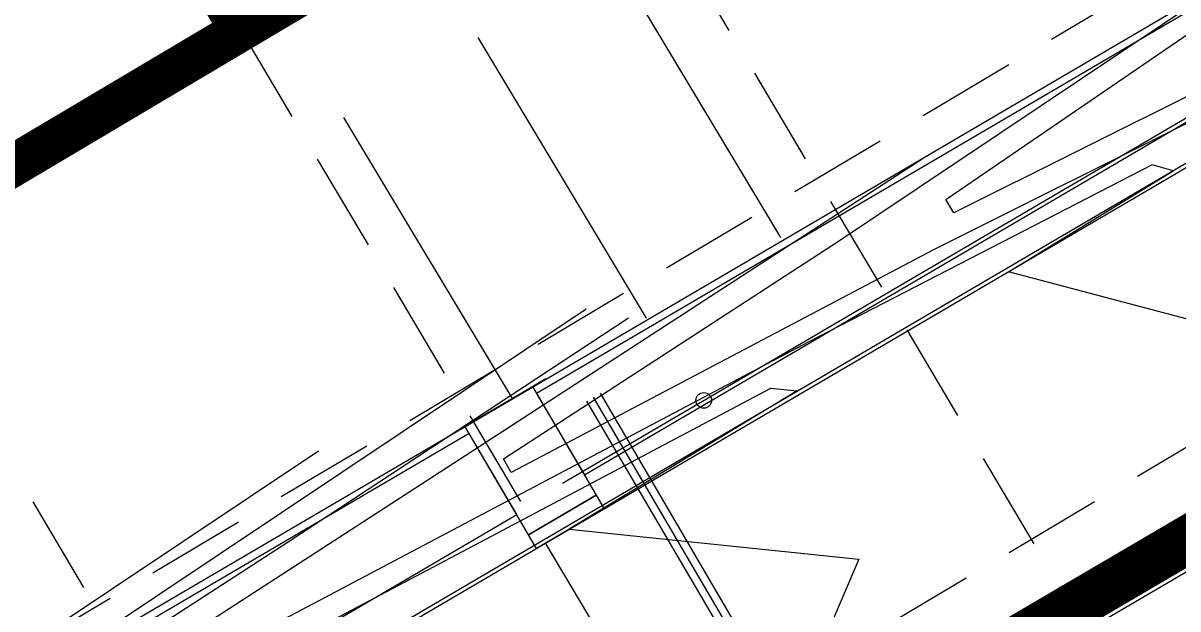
# Model space of a CAD drawing. Header units: inches. Extents: x 2527773 to 2531821, y 6906669 to 6910268.
# Drawn here: x 2528927.4 to 2529074.7, y 6909078.2 to 6909153 of the extents above; entities that cross this region are included whole.
import ezdxf
from ezdxf.enums import TextEntityAlignment as Align

# ---------------------------------------------------------------- set-up
doc = ezdxf.new("R2010")
doc.units = ezdxf.units.IN
doc.header["$MEASUREMENT"] = 0
for name, pattern in [('DASHED', [0.2286, 0.1524, -0.0762]), ('DGN Style 3', [119.754323, 85.538802, -34.215521]), ('HIDDEN', [0.009525, 0.00635, -0.003175])]:
    doc.linetypes.add(name, pattern=pattern)
for name, color, linetype, lineweight in [('45-WW Line', 253, 'Continuous', 13), ('50-Stm Txt', 253, 'Continuous', 13), ('CE-SITE-25128 - a-paving', 251, 'Continuous', 0), ('CE-xutil-25128 - 33-Street Sta', 253, 'Continuous', 13), ('CE-xutil-25128 - 34-St_ Structs', 253, 'Continuous', 13), ('CE-xutil-25128 - 57-Hatch2', 253, 'Continuous', 13), ('Level 13', 7, 'Continuous', 0), ('Level 18', 7, 'Continuous', 0)]:
    doc.layers.add(name, color=color, linetype=linetype, lineweight=lineweight)
for name, color, linetype in [('BASE', 7, 'Continuous'), ('GRID', 254, 'HIDDEN'), ('LIMITS OF DISTURBANCE', 1, 'HIDDEN')]:
    doc.layers.add(name, color=color, linetype=linetype)
doc.styles.get("Standard").update_dxf_attribs({"font": 'ARIAL.TTF'})

# ---------------------------------------------------------------- blocks, each defined once
blk = doc.blocks.new('MH_1')
at = {"layer": '45-WW Line', "linetype": 'Continuous'}
blk.add_circle((0, 0), 2, dxfattribs=at)

msp = doc.modelspace()

# ---------------------------------------------------------------- hatches: boundary and pattern name
at = {"layer": 'CE-xutil-25128 - 34-St_ Structs', "linetype": 'Continuous'}
h = msp.add_hatch(dxfattribs=at)
h.set_pattern_fill('GRAVEL', color=256, style=0)
h.set_pattern_definition([(129.96, (2526561.7, 6909743.8), (150361.5, -182959.5), [1683.7, -334309.2]), (80.494, (2525480.3, 6911034.3), (-7020.9, -26916.6), [1541.3, -305670.6]), (28.105, (2525734.8, 6912554.4), (-328138.95, -173140.3), [1582, -408417.7]), (-20.42, (2527130.2, 6913299.6), (231435.2, -89115), [1564.3, -273661]), (-64.46, (2528596.2, 6912753.8), (19474.3, -33827.5), [1237, -253531.7]), (250.27, (2529129.5, 6911637.6), (-7020.9, -26916.6), [1533, -305679]), (213.56, (2528612, 6910194.7), (-308664.7, -206967.8), [985.1, -409629.8]), (175.85, (2527791, 6909650.1), (-139496.4, 7638), [1232.5, -305060]), (96.87, (2525916.3, 6915682), (5432.5, -87660.8), [1948.6, -147530.3]), (70.267, (2525683.1, 6917616.4), (-7020.87, -26916.6), [1667.5, -305544.4]), (30.83, (2526246, 6919186), (-7020, -26917), [1086, -37947]), (-14.62, (2527178, 6919742), (19474, -33828), [1332, -26050]), (-52.933, (2528466.7, 6919406.2), (84917.87, -108393.53), [1952, -312127.5]), (-78.41, (2529643, 6917849), (19474, -33828), [2072, -59936]), (-99.506, (2530059.4, 6915819.2), (-7020.9, -26916.6), [1741.5, -305470.3]), (216.02, (2529771.8, 6914101.5), (-141084.8, -106939.4), [1278.3, -214593]), (170.66, (2528737.9, 6913349.8), (-271972, 42192.6), [1394, -301085.5]), (131.27, (2527362.5, 6913576), (45969, -40738.5), [1499, -97712.4]), (114.228, (2526373.5, 6914703), (90350.4, -196054.3), [1166.4, -391719.5]), (129.963, (2517992.8, 6915942.7), (150361.5, -182959.53), [1683.1, -334309.8]), (80.494, (2516911.8, 6917232.8), (-7020.87, -26916.6), [1541, -305671]), (28.105, (2517166.2, 6918752.5), (-328138.95, -173140.29), [1582, -408417.6]), (-19.896, (2518561.7, 6919497.8), (257930.3, -96025.84), [1564.4, -300915]), (-65.258, (2520032.7, 6918965.4), (70876.1, -162226.8), [1246.6, -214624.8]), (250.267, (2520554.5, 6917833.2), (-7020.87, -26916.6), [1527.8, -305684]), (213.557, (2520038.6, 6916395.1), (-308664.7, -206967.82), [982.3, -409632.6]), (175.846, (2519220, 6915852.1), (-139496.44, 7638), [1229.8, -305062.9]), (129.963, (2514850, 6937535.2), (150361.48, -182959.53), [1682.7, -334310.2]), (80.494, (2513769, 6938825), (-7020.87, -26916.61), [1541.2, -305670.7]), (28.105, (2514023.6, 6940345), (-328138.95, -173140.29), [1581.3, -408418.3]), (-19.896, (2515418.4, 6941089.9), (257930.3, -96025.84), [1564, -300915.5]), (-65.258, (2516889, 6940557.6), (70876.14, -162226.76), [1247.3, -214624]), (250.267, (2517411, 6939424.8), (-7020.87, -26916.61), [1526.9, -305685]), (213.557, (2516895.5, 6937987.6), (-308664.7, -206967.82), [982.1, -409632.8]), (175.846, (2516077, 6937444.7), (-139496.44, 7638), [1229.7, -305063]), (129.963, (2528093.9, 6935837.5), (150361.48, -182959.53), [1009.8, -334983.1]), (80.494, (2527445.3, 6936611.4), (-7020.87, -26916.61), [925, -306287]), (28.105, (2527598, 6937523.6), (-328138.95, -173140.29), [949.7, -409049.9]), (-20.42, (2528435.7, 6937971), (231435.18, -89114.92), [937.8, -274287.5]), (-64.464, (2529314.7, 6937643.8), (19474.25, -33827.54), [742, -254026.6]), (250.267, (2529634.5, 6936974.2), (-7020.87, -26916.61), [919.6, -306292.3]), (213.557, (2529324, 6936108.6), (-308664.7, -206967.82), [591.4, -410023.5]), (175.846, (2528831.2, 6935781.7), (-139496.44, 7638), [738.7, -305554]), (129.963, (2529648.5, 6919555.3), (150361.5, -182959.53), [1683.1, -334309.8]), (80.494, (2528567.5, 6920845.3), (-7020.87, -26916.6), [1541.6, -305670.2]), (28.105, (2528822, 6922365.8), (-328138.95, -173140.29), [1581.6, -408418]), (-19.896, (2530217.1, 6923111), (257930.3, -96025.84), [1564.8, -300914.6]), (-65.258, (2531688.6, 6922578.4), (70876.1, -162226.8), [1247, -214624.5]), (250.267, (2532210.4, 6921446), (-7020.87, -26916.6), [1528, -305683.9]), (213.557, (2531694.5, 6920007.6), (-308664.7, -206967.82), [982.4, -409632.5]), (175.846, (2530876, 6919464.6), (-139496.44, 7638), [1229.7, -305063]), (129.963, (2522028, 6915996.6), (150361.5, -182959.53), [1683.7, -334309.2]), (80.494, (2520946.6, 6917287), (-7020.87, -26916.6), [1541.3, -305670.6]), (28.105, (2521201.1, 6918807.2), (-328138.95, -173140.3), [1582, -408417.7]), (-20.42, (2522596.5, 6919552.4), (231435.2, -89114.9), [1564.3, -273661]), (-64.464, (2524062.5, 6919006.6), (19474.25, -33827.5), [1237, -253531.7]), (250.267, (2524595.8, 6917890.4), (-7020.87, -26916.6), [1533, -305679]), (213.557, (2524078.2, 6916447.5), (-308664.7, -206967.82), [985.1, -409629.8]), (175.846, (2523257.2, 6915903), (-139496.44, 7638), [1232.6, -305060]), (129.963, (2517676.1, 6919816.3), (150361.48, -182959.53), [1683.7, -334309.2]), (80.494, (2516594.7, 6921106.8), (-7020.87, -26916.6), [1540.6, -305671.3]), (28.105, (2516849.1, 6922626.2), (-328138.95, -173140.29), [1582.3, -408417.2]), (-19.896, (2518245, 6923371.6), (257930.3, -96025.84), [1564, -300915.5]), (-65.258, (2519715.5, 6922839.4), (70876.1, -162226.76), [1246.8, -214624.6]), (250.267, (2520237.3, 6921707), (-7020.87, -26916.6), [1528, -305684]), (213.557, (2519721.4, 6920268.8), (-308664.7, -206967.82), [982.3, -409632.5]), (175.846, (2518902.8, 6919725.8), (-139496.44, 7638), [1229.8, -305062.8]), (129.963, (2530854, 6924402.6), (150361.48, -182959.53), [1683.1, -334309.8]), (80.494, (2529773, 6925692.6), (-7020.87, -26916.6), [1541.6, -305670.2]), (28.105, (2530027.6, 6927213.1), (-328138.95, -173140.29), [1581.6, -408418]), (-19.896, (2531422.7, 6927958.2), (257930.3, -96025.84), [1564.8, -300914.6]), (-65.258, (2532894, 6927425.6), (70876.14, -162226.76), [1247, -214624.5]), (250.267, (2533416, 6926293.2), (-7020.87, -26916.6), [1528, -305683.9]), (213.557, (2532900.1, 6924855), (-308664.7, -206967.82), [982.4, -409632.5]), (175.846, (2532081.5, 6924312), (-139496.44, 7638), [1229.7, -305063]), (40.813, (2524725, 6929136), (-74052.83, -66928), [1948.5, -335864.3]), (14.373, (2526199.8, 6930409.6), (-60011.1, -13094.77), [1671.3, -342678.3]), (-25.084, (2527818.8, 6930824.5), (125454.7, -61471.23), [1098.4, -305194.3]), (-71.345, (2528813.6, 6930359), (19474.3, -33827.5), [1348, -98468]), (250.267, (2529244.7, 6929081.8), (-7020.87, -26916.6), [1956, -305256]), (226.024, (2528584.3, 6927240.7), (-40536.85, -46922.3), [2066.7, -221343.4]), (199.49, (2527149, 6925753.5), (-60011, -13094.8), [1748, -97464]), (165.38, (2525502, 6925170), (19474, -33828), [1197, -26185]), (112.818, (2524343.6, 6925472.4), (70876.14, -162226.76), [1412.1, -313890]), (75.38, (2523796, 6926774), (19474, -33828), [1485, -26332]), (58.929, (2524170.8, 6928211), (-47557.7, -73838.9), [1164.2, -288883]), (96.872, (2520591.5, 6922702), (5432.5, -87660.8), [1948, -147531]), (70.267, (2520358.4, 6924635.9), (-7020.87, -26916.6), [1668.1, -305543.8]), (30.83, (2520922, 6926206), (-7020, -26917), [1085, -37947]), (-14.62, (2521854, 6926762), (19474, -33828), [1331, -26050]), (-52.933, (2523142, 6926426.3), (84917.87, -108393.53), [1952, -312127.6]), (-78.41, (2524318, 6924869), (19474, -33827.5), [2072, -59935]), (-99.506, (2524734.6, 6922838.7), (-7020.87, -26916.6), [1741, -305471]), (216.02, (2524447, 6921121.7), (-141084.8, -106939.4), [1279, -214592.5]), (170.657, (2523412.7, 6920369.6), (-271972, 42192.6), [1393.6, -301085.8]), (131.27, (2522037.6, 6920596), (45969.4, -40738.5), [1499.6, -97712]), (114.228, (2521048.4, 6921722.9), (90350.39, -196054.3), [1166, -391720]), (7.496, (2531436, 6936477.7), (-86506.2, -6183.8), [1948, -145832]), (-19.896, (2533367.4, 6936731.9), (257930.3, -96025.84), [1677.4, -300802]), (-57.343, (2534944.7, 6936161), (19474.25, -33827.54), [1093.7, -408905.8]), (255.38, (2535535, 6935240), (-33516, -20006), [1365, -26452]), (216.534, (2535190.4, 6933919.6), (-174600.77, -126945.06), [1971.6, -390914.3]), (192.31, (2533606, 6932746), (-33516, -20006), [2074.5, -59349]), (165.38, (2531580, 6932304), (19474, -33828), [1755, -25627]), (131.272, (2529881.5, 6932746.6), (45969.4, -40738.5), [1198, -98014]), (80.494, (2529091.4, 6933646.8), (-7020.87, -26916.61), [1406.1, -305805.8]), (42.107, (2529323.6, 6935034), (-33516, -20005.7), [1503, -98312.7]), (23.695, (2530438.7, 6936041.5), (-160559.04, -73111.84), [1174.6, -312905]), (129.963, (2530825, 6928290.6), (150361.48, -182959.53), [1683.3, -334309.6]), (80.494, (2529743.9, 6929580.8), (-7020.87, -26916.6), [1540.9, -305671]), (28.105, (2529998.3, 6931100.5), (-328138.95, -173140.29), [1582.1, -408417.5]), (-19.896, (2531393.9, 6931845.8), (257930.3, -96025.84), [1563.8, -300915.6]), (-65.258, (2532864.3, 6931313.6), (70876.14, -162226.76), [1247.3, -214624]), (250.267, (2533386.3, 6930180.8), (-7020.87, -26916.6), [1527.5, -305684.4]), (213.557, (2532870.6, 6928743), (-308664.7, -206967.82), [982.6, -409632.3]), (175.846, (2532051.8, 6928200), (-139496.44, 7638), [1230, -305062.6]), (7.496, (2521206.4, 6915360.4), (-86506.2, -6183.8), [1948, -145832]), (-19.896, (2523138, 6915614.5), (257930.3, -96025.84), [1677.4, -300802]), (-57.343, (2524715.3, 6915043.7), (19474.25, -33827.54), [1093.7, -408905.8]), (255.38, (2525305, 6914123), (-33516, -20006), [1365, -26452]), (216.534, (2524961, 6912802.3), (-174600.8, -126945.06), [1971.6, -390914.3]), (192.31, (2523377, 6911629), (-33516, -20006), [2074, -59349]), (165.38, (2521350, 6911186), (19474, -33828), [1755, -25626]), (131.27, (2519652, 6911629.5), (45969.4, -40738.5), [1197, -98014.6]), (80.494, (2518862.5, 6912529.2), (-7020.87, -26916.6), [1406.3, -305805.6]), (42.11, (2519095, 6913916), (-33516, -20005.7), [1503, -98313]), (23.695, (2520209.8, 6914924), (-160559.04, -73111.84), [1174.6, -312905]), (129.963, (2521994, 6928578.2), (150361.48, -182959.53), [1683.3, -334309.6]), (80.494, (2520912.9, 6929868.4), (-7020.87, -26916.6), [1540.8, -305671]), (28.105, (2521167.3, 6931388), (-328138.95, -173140.29), [1581.6, -408418]), (-20.42, (2522562.4, 6932133.2), (231435.18, -89114.92), [1564.1, -273661.2]), (-64.464, (2524028.3, 6931587.4), (19474.25, -33827.54), [1237, -253531.8]), (250.267, (2524561.5, 6930471.4), (-7020.87, -26916.6), [1532.2, -305679.7]), (213.557, (2524044.2, 6929029.2), (-308664.7, -206967.82), [985.1, -409629.8]), (175.846, (2523223.2, 6928484.6), (-139496.44, 7638), [1232, -305060.7]), (129.963, (2515799, 6912949.2), (150361.5, -182959.53), [1682.7, -334310.2]), (80.494, (2514718.2, 6914239), (-7020.87, -26916.6), [1541.2, -305670.7]), (28.105, (2514972.7, 6915759), (-328138.95, -173140.29), [1581.3, -408418.3]), (-19.896, (2516367.5, 6916503.9), (257930.3, -96025.84), [1564.6, -300914.8]), (-65.258, (2517838.8, 6915971.4), (70876.1, -162226.8), [1246.8, -214624.7]), (250.267, (2518360.6, 6914839), (-7020.87, -26916.6), [1528, -305684]), (213.557, (2517844.7, 6913400.8), (-308664.7, -206967.82), [982.3, -409632.6]), (175.846, (2517026, 6912857.8), (-139496.44, 7638), [1229.7, -305063]), (129.963, (2511240.6, 6914418), (150361.48, -182959.53), [1683.7, -334309.2]), (80.494, (2510159.1, 6915708.5), (-7020.87, -26916.6), [1540.6, -305671.3]), (28.105, (2510413.6, 6917227.9), (-328138.95, -173140.29), [1582.4, -408417.2]), (-19.896, (2511809.3, 6917973.3), (257930.3, -96025.84), [1564, -300915.5]), (-65.258, (2513280, 6917441), (70876.14, -162226.76), [1246.8, -214624.6]), (250.267, (2513801.7, 6916308.7), (-7020.87, -26916.6), [1528, -305684]), (213.557, (2513285.8, 6914870.5), (-308664.7, -206967.82), [982.4, -409632.5]), (175.846, (2512467.2, 6914327.5), (-139496.44, 7638), [1229.8, -305062.8]), (7.496, (2517003, 6933585.7), (-86506.2, -6183.8), [1948, -145832.3]), (-19.896, (2518934.2, 6933839.9), (257930.3, -96025.84), [1677.7, -300801.7]), (-57.343, (2520511.8, 6933268.9), (19474.25, -33827.54), [1094.1, -408905.5]), (255.38, (2521102, 6932348), (-33516, -20006), [1365, -26452]), (216.534, (2520757.6, 6931026.8), (-174600.77, -126945.06), [1971.2, -390914.7]), (192.31, (2519174, 6929853), (-33516, -20006), [2075, -59348]), (165.38, (2517146, 6929410), (19474, -33828), [1755, -25627]), (131.272, (2515448, 6929854), (45969.4, -40738.5), [1198, -98014]), (80.494, (2514658.2, 6930754.2), (-7020.87, -26916.61), [1406.1, -305805.8]), (42.107, (2514890.4, 6932141), (-33516, -20005.7), [1503, -98312.7]), (23.695, (2516005.5, 6933148.8), (-160559.04, -73111.84), [1174.6, -312905]), (129.963, (2509012, 6928291.2), (150361.48, -182959.53), [1683.3, -334309.6]), (80.494, (2507931, 6929581.4), (-7020.87, -26916.61), [1540.8, -305671]), (28.105, (2508185.4, 6931101), (-328138.95, -173140.29), [1582.1, -408417.5]), (-19.896, (2509581, 6931846.3), (257930.3, -96025.84), [1563.7, -300915.7]), (-65.258, (2511051.3, 6931314), (70876.14, -162226.76), [1246.7, -214624.7]), (250.267, (2511573.1, 6930182), (-7020.87, -26916.61), [1527.8, -305684]), (213.557, (2511057.3, 6928743.8), (-308664.7, -206967.82), [981.8, -409633]), (175.846, (2510239, 6928201), (-139496.44, 7638), [1230.2, -305062.5]), (7.496, (2512094, 6922713), (-86506.2, -6183.8), [1948, -145832]), (-19.896, (2514025.4, 6922967.4), (257930.3, -96025.84), [1677.4, -300802]), (-57.343, (2515602.7, 6922396.5), (19474.25, -33827.54), [1094.3, -408905.3]), (255.38, (2516193, 6921475), (-33516, -20006), [1364, -26453]), (216.534, (2515848.8, 6920155), (-174600.77, -126945.06), [1970.8, -390915]), (192.31, (2514265, 6918982), (-33516, -20006), [2075, -59348]), (165.38, (2512238, 6918540), (19474, -33828), [1755, -25626]), (131.272, (2510539.5, 6918982.5), (45969.4, -40738.5), [1197, -98015]), (80.494, (2509750, 6919882.1), (-7020.87, -26916.6), [1406.2, -305805.7]), (42.107, (2509982, 6921269), (-33516, -20005.7), [1503, -98312.7]), (23.695, (2511097.3, 6922276.8), (-160559.04, -73111.84), [1174.6, -312905]), (7.496, (2519301.4, 6938917.4), (-86506.2, -6183.84), [1948, -145832.3]), (-19.896, (2521232.7, 6939171.5), (257930.3, -96025.84), [1677.7, -300801.7]), (-57.343, (2522810.2, 6938600.5), (19474.25, -33827.54), [1093.7, -408906]), (255.38, (2523400, 6937680), (-33516, -20006), [1365, -26453]), (216.534, (2523056, 6936359.3), (-174600.77, -126945.06), [1971.5, -390914.3]), (192.31, (2521472, 6935186), (-33516, -20005.7), [2074.4, -59349]), (165.38, (2519445, 6934743), (19474, -33828), [1755, -25627]), (131.272, (2517747, 6935186), (45969.4, -40738.5), [1198, -98014]), (80.494, (2516957, 6936086.5), (-7020.87, -26916.61), [1405.4, -305806.5]), (42.107, (2517189, 6937472.6), (-33516, -20005.7), [1503.6, -98312]), (23.695, (2518304.5, 6938480.7), (-160559.04, -73111.84), [1174.4, -312905]), (96.872, (2505121.6, 6918384.7), (5432.5, -87660.8), [1948, -147531]), (70.267, (2504888.5, 6920318.6), (-7020.87, -26916.61), [1668, -305543.8]), (33.557, (2505451.7, 6921888.7), (-308664.7, -206967.82), [1084.9, -409530]), (-14.62, (2506356, 6922488), (19474, -33828), [1369, -26012]), (-53.72, (2507680.7, 6922143), (19474.25, -33827.5), [1974, -174447.7]), (-78.414, (2508849, 6920552), (19474, -33827.5), [2072, -59936]), (-99.506, (2509264.7, 6918522), (-7020.87, -26916.6), [1741.6, -305470.3]), (216.02, (2508977, 6916804.5), (-141084.8, -106939.4), [1278.8, -214592.6]), (170.657, (2507942.8, 6916052.4), (-271972.02, 42192.62), [1393.6, -301085.8]), (131.272, (2506568, 6916279), (45969.4, -40738.5), [1500, -97711.6]), (114.228, (2505578.2, 6917406.1), (90350.39, -196054.3), [1166.3, -391719.5]), (129.963, (2512698.2, 6932626.6), (150361.48, -182959.53), [1683.3, -334309.6]), (80.494, (2511617, 6933916.8), (-7020.87, -26916.61), [1540.8, -305671]), (28.105, (2511871.5, 6935436.5), (-328138.95, -173140.29), [1581.6, -408418]), (-20.42, (2513266.6, 6936181.5), (231435.18, -89114.92), [1564.1, -273661.2]), (-64.464, (2514732.5, 6935635.8), (19474.25, -33827.54), [1237, -253531.8]), (250.267, (2515265.7, 6934519.7), (-7020.87, -26916.61), [1532.2, -305679.7]), (213.557, (2514748.4, 6933077.5), (-308664.7, -206967.82), [985.1, -409629.8]), (175.846, (2513927.4, 6932533), (-139496.44, 7638), [1232.6, -305060]), (96.872, (2511175, 6925651), (5432.5, -87660.8), [1948, -147531]), (70.267, (2510942.2, 6927584.7), (-7020.87, -26916.61), [1668.1, -305543.8]), (30.83, (2511505, 6929155), (-7021, -26917), [1085, -37947]), (-14.62, (2512437, 6929710), (19474, -33828), [1331, -26050]), (-52.933, (2513725.7, 6929375.1), (84917.87, -108393.53), [1952, -312127.6]), (-78.414, (2514902, 6927818), (19474, -33827.5), [2072, -59935]), (-99.506, (2515318.4, 6925787.6), (-7020.87, -26916.6), [1741, -305471]), (216.02, (2515031, 6924070.6), (-141084.8, -106939.4), [1279, -214592.5]), (170.657, (2513996.4, 6923318.5), (-271972.02, 42192.62), [1393.6, -301085.8]), (131.272, (2512621, 6923545), (45969.4, -40738.5), [1499.6, -97712]), (114.228, (2511632.2, 6924671.7), (90350.39, -196054.3), [1166.5, -391719.4]), (129.963, (2506398.5, 6923979), (150361.48, -182959.53), [1683.7, -334309.2]), (80.494, (2505317, 6925269.6), (-7020.87, -26916.61), [1540.6, -305671.3]), (28.105, (2505571.5, 6926789), (-328138.95, -173140.29), [1582.3, -408417.2]), (-19.896, (2506967.2, 6927534.4), (257930.3, -96025.84), [1564, -300915.5]), (-65.258, (2508437.8, 6927002.2), (70876.14, -162226.76), [1246.8, -214624.6]), (250.267, (2508959.6, 6925869.8), (-7020.87, -26916.61), [1528, -305684]), (213.557, (2508443.7, 6924431.6), (-308664.7, -206967.82), [982.3, -409632.5]), (175.846, (2507625, 6923888.6), (-139496.44, 7638), [1229.8, -305062.8]), (129.963, (2508479, 6932785.8), (150361.48, -182959.53), [1683.3, -334309.6]), (80.494, (2507398, 6934076), (-7020.87, -26916.61), [1540.8, -305671]), (28.105, (2507652.4, 6935595.7), (-328138.95, -173140.29), [1581.6, -408418]), (-20.42, (2509047.5, 6936340.8), (231435.18, -89114.92), [1564.1, -273661.2]), (-64.464, (2510513.4, 6935795), (19474.25, -33827.54), [1237, -253531.8]), (250.267, (2511046.6, 6934679), (-7020.87, -26916.61), [1532.2, -305679.7]), (213.557, (2510529.3, 6933236.8), (-308664.7, -206967.82), [985.6, -409629.2]), (175.846, (2509707.9, 6932692), (-139496.44, 7638), [1232.2, -305060.4]), (129.963, (2503462.2, 6916225), (150361.48, -182959.53), [1010.4, -334982.6]), (80.494, (2502813.3, 6916999.5), (-7020.87, -26916.61), [924.5, -306287.3]), (28.105, (2502966, 6917911.4), (-328138.95, -173140.29), [949, -409050.6]), (-19.896, (2503803, 6918358.4), (257930.3, -96025.84), [938.7, -301540.7]), (-65.258, (2504685.8, 6918039), (70876.14, -162226.76), [748.3, -215123.2]), (250.267, (2504999, 6917359.4), (-7020.87, -26916.61), [916.7, -306295.2]), (213.557, (2504689.4, 6916496.5), (-308664.7, -206967.82), [589.5, -410025.4]), (175.846, (2504198.2, 6916170.6), (-139496.44, 7638), [737.9, -305554.8]), (129.963, (2509018, 6922293.6), (150361.48, -182959.53), [1009.8, -334983.1]), (80.494, (2508369.3, 6923067.5), (-7020.87, -26916.61), [925, -306287]), (28.105, (2508522, 6923979.8), (-328138.95, -173140.29), [949.7, -409049.9]), (-20.42, (2509359.8, 6924427.1), (231435.18, -89114.92), [937.8, -274287.5]), (-64.464, (2510238.7, 6924100), (19474.25, -33827.54), [742, -254026.6]), (250.267, (2510558.6, 6923430.3), (-7020.87, -26916.6), [919.6, -306292.3]), (213.557, (2510248.1, 6922564.7), (-308664.7, -206967.82), [591.4, -410023.5]), (175.846, (2509755.3, 6922237.8), (-139496.44, 7638), [738.7, -305554]), (129.963, (2514860.8, 6916801), (150361.48, -182959.53), [1009.8, -334983.1]), (80.494, (2514212.2, 6917575), (-7020.87, -26916.6), [925, -306287]), (28.105, (2514365, 6918487.2), (-328138.95, -173140.29), [949.7, -409049.9]), (-20.42, (2515202.7, 6918934.6), (231435.18, -89114.9), [937.8, -274287.5]), (-64.464, (2516081.6, 6918607.4), (19474.25, -33827.54), [742, -254026.6]), (250.267, (2516401.5, 6917937.8), (-7020.87, -26916.6), [919.6, -306292.3]), (213.557, (2516091, 6917072.2), (-308664.7, -206967.82), [591.4, -410023.5]), (175.846, (2515598.2, 6916745.3), (-139496.44, 7638), [738.7, -305554]), (129.963, (2526161, 6920847.3), (150361.5, -182959.53), [1683.3, -334309.6]), (80.494, (2525080, 6922137.5), (-7020.87, -26916.6), [1540.8, -305671]), (28.105, (2525334.4, 6923657.2), (-328138.95, -173140.29), [1581.6, -408418]), (-20.42, (2526729.5, 6924402.3), (231435.2, -89114.9), [1564.1, -273661.2]), (-64.464, (2528195.3, 6923856.5), (19474.25, -33827.54), [1237, -253531.8]), (250.267, (2528728.5, 6922740.5), (-7020.87, -26916.6), [1532.2, -305679.7]), (213.557, (2528211.2, 6921298.2), (-308664.7, -206967.82), [985.1, -409629.8]), (175.846, (2527390.3, 6920753.7), (-139496.44, 7638), [1232.6, -305060]), (129.963, (2527990.7, 6924047.6), (150361.48, -182959.53), [1010.4, -334982.6]), (80.494, (2527341.7, 6924822), (-7020.87, -26916.6), [924.5, -306287.3]), (28.105, (2527494.4, 6925733.8), (-328138.95, -173140.29), [949, -409050.6]), (-19.896, (2528331.5, 6926180.9), (257930.3, -96025.84), [938.7, -301540.7]), (-65.258, (2529214.2, 6925861.4), (70876.1, -162226.76), [748.3, -215123]), (250.267, (2529527.4, 6925181.8), (-7020.87, -26916.6), [916.7, -306295.2]), (213.557, (2529217.9, 6924319), (-308664.7, -206967.82), [589.5, -410025.4]), (175.846, (2528726.7, 6923993), (-139496.44, 7638), [737.9, -305554.8]), (96.872, (2523363, 6933800), (5432.5, -87660.8), [1948, -147531]), (70.267, (2523129.7, 6935733.7), (-7020.87, -26916.61), [1668, -305543.8]), (33.557, (2523693, 6937303.8), (-308664.7, -206967.82), [1084.9, -409530]), (-14.62, (2524597, 6937904), (19474, -33828), [1369, -26012]), (-53.72, (2525922, 6937558), (19474.25, -33827.54), [1974, -174447.7]), (-78.414, (2527090, 6935967), (19474, -33827.5), [2072, -59936]), (-99.506, (2527506, 6933937.2), (-7020.87, -26916.61), [1741.6, -305470.3]), (216.02, (2527218.4, 6932219.6), (-141084.8, -106939.37), [1278.8, -214592.6]), (170.657, (2526184, 6931467.5), (-271972.02, 42192.62), [1393.6, -301085.8]), (131.272, (2524809, 6931694), (45969.4, -40738.5), [1500, -97711.6]), (114.228, (2523819.4, 6932821.2), (90350.39, -196054.3), [1166.3, -391719.5]), (40.813, (2516405.3, 6927668.4), (-74052.83, -66928), [1948.5, -335864.3]), (14.373, (2517880, 6928942), (-60011.1, -13094.77), [1671.3, -342678.3]), (-25.084, (2519499, 6929356.8), (125454.7, -61471.23), [1098.4, -305194.3]), (-71.345, (2520494, 6928891), (19474.3, -33827.5), [1348, -98468]), (250.267, (2520925, 6927614.2), (-7020.87, -26916.6), [1956, -305256]), (226.024, (2520264.5, 6925773), (-40536.85, -46922.3), [2066.7, -221343.4]), (199.49, (2518829.5, 6924286), (-60011, -13094.8), [1748, -97464]), (165.38, (2517182, 6923703), (19474, -33828), [1197, -26185]), (112.818, (2516023.8, 6924004.7), (70876.14, -162226.76), [1412.1, -313890]), (75.38, (2515476, 6925306), (19474, -33828), [1485, -26332]), (58.929, (2515851, 6926743.5), (-47557.7, -73838.92), [1164.2, -288883])])
h.paths.add_polyline_path([(2528983.77, 6909101.52), (2528992.39, 6909106.58), (2529000.52, 6909092.72), (2528991.89, 6909087.66)])

# ---------------------------------------------------------------- linework, layer by layer
at = {"color": 35, "lineweight": 0}
for p, q in [((2529045.14, 6909130.46), (2529116.83, 6909179.45)), ((2529031.41, 6909125.15), (2529082.29, 6909159.2)), ((2529105.69, 6909158.45), (2529046.15, 6909128.74)), ((2529107.42, 6909155.96), (2529043.56, 6909124.03)), ((2528978.16, 6909094.13), (2529042.1, 6909135.64)), ((2529071.47, 6909134.89), (2529027.56, 6909112.26)), ((2529053.11, 6909121.23), (2529074.12, 6909134.12)), ((2529074.12, 6909134.12), (2529071.47, 6909134.89)), ((2529046.15, 6909128.74), (2529045.14, 6909130.46)), ((2528988.67, 6909097.36), (2529031.41, 6909125.15)), ((2529043.56, 6909124.03), (2528989.68, 6909095.63)), ((2529083.05, 6909113.28), (2529053.11, 6909121.23)), ((2528923.5, 6909065.9), (2528999.24, 6909116.48)), ((2529004.63, 6909115.29), (2528961.22, 6909086.74)), ((2529027.56, 6909112.26), (2528951.99, 6909072.32)), ((2528986.41, 6909087.13), (2529022.81, 6909106.37)), ((2529026.17, 6909106.02), (2528997.08, 6909088.38)), ((2529022.81, 6909106.37), (2529026.17, 6909106.02)), ((2528896.59, 6909052.65), (2528965.07, 6909098.4)), ((2528989.68, 6909095.63), (2528988.67, 6909097.36)), ((2528929.98, 6909062.96), (2528978.16, 6909094.13)), ((2528997.08, 6909088.38), (2529034.03, 6909084.54)), ((2528961.22, 6909086.74), (2528915.82, 6909057.36)), ((2528952.2, 6909069.05), (2528986.41, 6909087.13)), ((2529034.03, 6909084.54), (2529019.34, 6909050.43))]:
    msp.add_line(p, q, dxfattribs=at)
at = {"layer": '50-Stm Txt', "linetype": 'Continuous', "lineweight": 0, "ltscale": 200}
msp.add_line((2528996.21, 6909094.24), (2530436.74, 6909938.75), dxfattribs=at)
at = {"layer": 'BASE', "const_width": 5.36}
msp.add_lwpolyline([(2528889.08, 6906746.04), (2531744.04, 6908441.33), (2530704.89, 6910191.06), (2527850.59, 6908496.12)], close=True, dxfattribs=at)
msp.add_lwpolyline([(2528955.19, 6909151.98), (2528927.85, 6909198.02)], dxfattribs=at)
at = {"layer": 'CE-SITE-25128 - a-paving', "lineweight": 0, "ltscale": 0.273403}
for p, q in [((2528248.91, 6908650.35), (2530297.74, 6909851.47)), ((2528249.16, 6908649.92), (2530297.99, 6909851.04)), ((2530321.07, 6909813.5), (2528271.64, 6908612.09)), ((2530321.32, 6909813.07), (2528271.9, 6908611.66))]:
    msp.add_line(p, q, dxfattribs=at)
at = {"layer": 'CE-xutil-25128 - 33-Street Sta', "linetype": 'DGN Style 3', "lineweight": 0}
for p, q in [((2528989.78, 6909105.04), (2528994.07, 6909107.62)), ((2528999.27, 6909104.73), (2529034.67, 6909044.35)), ((2529000.13, 6909105.24), (2529035.54, 6909044.85)), ((2529001, 6909105.75), (2529036.4, 6909045.36))]:
    msp.add_line(p, q, dxfattribs=at)
at = {"layer": 'CE-xutil-25128 - 34-St_ Structs', "linetype": 'Continuous', "lineweight": 0, "flags": 128}
for points in [[(2528983.77, 6909101.52), (2528992.39, 6909106.58), (2529000.52, 6909092.72), (2528991.89, 6909087.66)], [(2528991.89, 6909087.66), (2529000.52, 6909092.72), (2529001.53, 6909090.99), (2528992.9, 6909085.93)]]:
    msp.add_lwpolyline(points, close=True, dxfattribs=at)
at = {"layer": 'CE-xutil-25128 - 57-Hatch2', "linetype": 'Continuous', "lineweight": 0, "flags": 128}
for points in [[(2529249.18, 6909241.97), (2529243.08, 6909252.38), (2528992.9, 6909105.71), (2528999, 6909095.3)], [(2528990.38, 6909090.25), (2528984.31, 6909100.6), (2528734.13, 6908953.93), (2528740.2, 6908943.58)]]:
    msp.add_lwpolyline(points, close=True, dxfattribs=at)
at = {"layer": 'GRID', "color": 252, "linetype": 'HIDDEN', "lineweight": 0, "ltscale": 2000}
for p, q in [((2527879.28, 6908450.57), (2530733.97, 6910145.81)), ((2527906.62, 6908404.53), (2530761.31, 6910099.76)), ((2529001.24, 6909179.32), (2529958.35, 6907567.6)), ((2528955.19, 6909151.98), (2529912.3, 6907540.26)), ((2528909.15, 6909124.64), (2529866.26, 6907512.92))]:
    msp.add_line(p, q, dxfattribs=at)
at = {"layer": 'Level 13', "color": 7, "linetype": 'Continuous', "lineweight": 0}
for p, q in [((2530282.08, 6909862.57), (2528239.97, 6908665.39)), ((2528968.26, 6909140.93), (2528989.78, 6909105.04))]:
    msp.add_line(p, q, dxfattribs=at)
at = {"layer": 'Level 18', "color": 253, "linetype": 'DGN Style 3', "lineweight": 0}
for p, q in [((2529024.08, 6909125.62), (2529002.65, 6909161.36)), ((2529006.93, 6909115.33), (2528985.45, 6909151.14))]:
    msp.add_line(p, q, dxfattribs=at)
at = {"layer": 'LIMITS OF DISTURBANCE', "linetype": 'DASHED', "lineweight": 0, "ltscale": 200, "const_width": 6}
msp.add_lwpolyline([(2528332.36, 6908651.37), (2528888.03, 6907674.77), (2529627.31, 6908111.38), (2529767.82, 6907853.31), (2529803.13, 6907790.91), (2529843.97, 6907738.74), (2529892.79, 6907769.68), (2529843.96, 6907815.74), (2529662.39, 6908147.63), (2529567.23, 6908242.62), (2530796.16, 6908963.31), (2530836.37, 6908955.22), (2530841.61, 6908987.33), (2530829.91, 6909020.6), (2530361.77, 6909809.42, 0.353669), (2530319.01, 6909816.02), (2528338.87, 6908654.84)], format="xyb", close=True, dxfattribs=at)

# ---------------------------------------------------------------- block references
at = {"layer": '45-WW Line', "color": 4, "linetype": 'Continuous', "lineweight": 0, "xscale": 0.5, "yscale": 0.5, "zscale": 0.5}
msp.add_blockref('MH_1', (2529014.24, 6909104.82), dxfattribs=at)

# ---------------------------------------------------------------- texts
at = {"layer": 'BASE'}
msp.add_text('24', height=26.775, rotation=30.7037, dxfattribs=at).set_placement((2528918.5, 6909161.33), align=Align.MIDDLE_CENTER)

doc.saveas('drawing.dxf')
